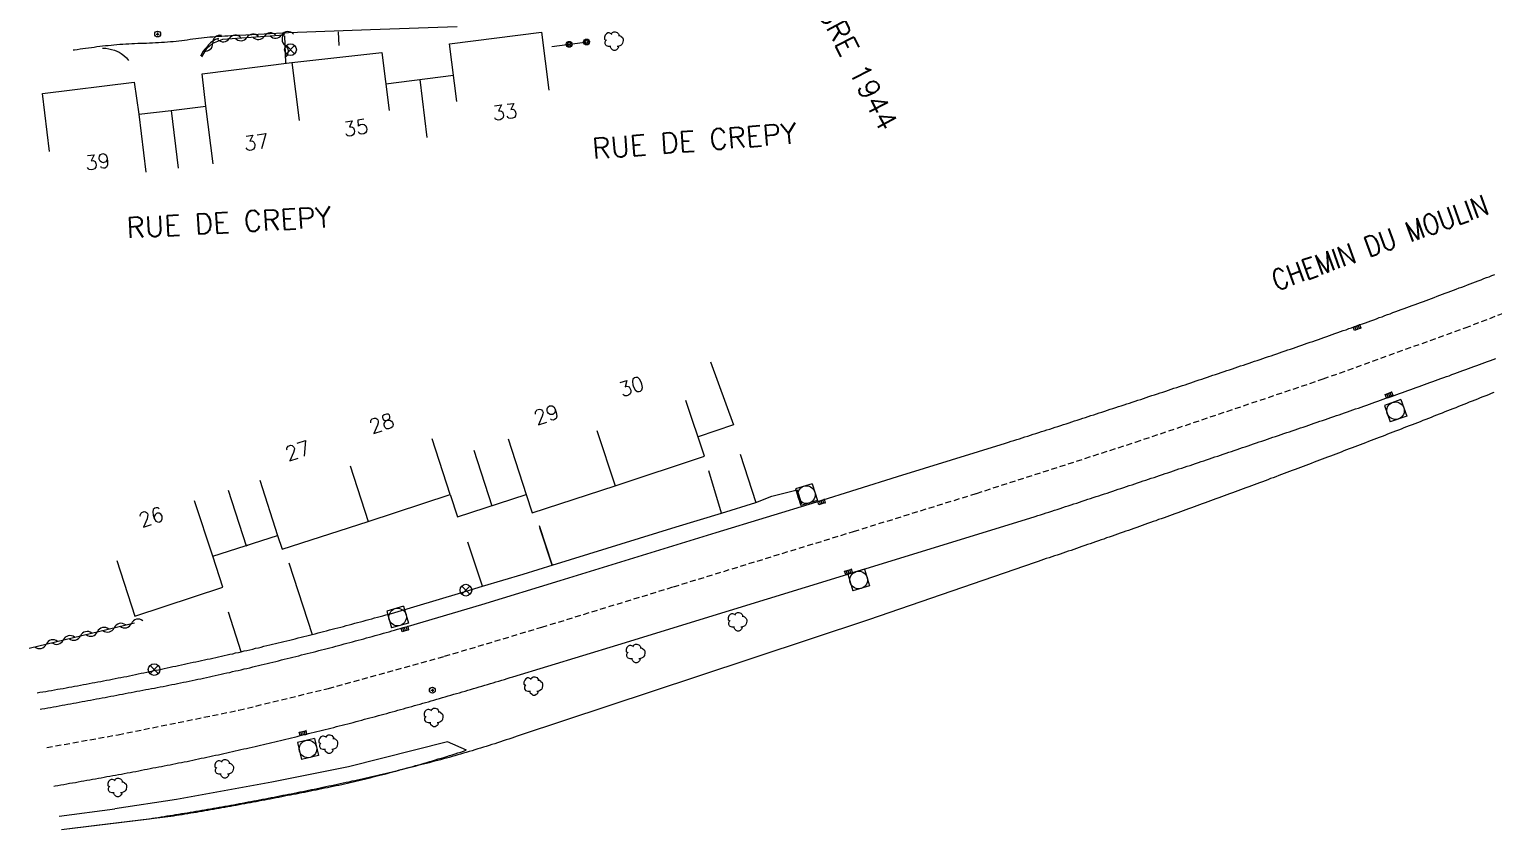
# Model space of a CAD drawing. Header units: millimetres. Extents: x 85015 to 85679, y 139485 to 139989.
# Drawn here: x 85454.9 to 85580.4, y 139591.3 to 139659.8 of the extents above; entities that cross this region are included whole.
import ezdxf
from ezdxf.enums import TextEntityAlignment as Align

# ---------------------------------------------------------------- set-up
doc = ezdxf.new("R2010")
doc.units = ezdxf.units.MM
doc.linetypes.add('DASHED', pattern=[0.75, 0.5, -0.25])
doc.layers.get('0').update_dxf_attribs({"linetype": 'CONTINUOUS'})
for name, color, linetype in [('w0001', 6, 'DASHED'), ('w0008', 7, 'CONTINUOUS'), ('w0014', 7, 'CONTINUOUS'), ('w0017', 7, 'CONTINUOUS'), ('w0100', 7, 'CONTINUOUS'), ('w0103', 1, 'CONTINUOUS'), ('w0210', 2, 'CONTINUOUS'), ('w0211', 2, 'CONTINUOUS'), ('w0212', 2, 'CONTINUOUS'), ('w0300', 7, 'CONTINUOUS'), ('w0310', 3, 'CONTINUOUS'), ('w0322', 7, 'CONTINUOUS'), ('w0330', 7, 'CONTINUOUS'), ('w0400', 7, 'CONTINUOUS'), ('w0420', 7, 'CONTINUOUS'), ('w0469', 7, 'CONTINUOUS'), ('w0856', 7, 'CONTINUOUS'), ('w0989', 7, 'CONTINUOUS'), ('w0991', 7, 'CONTINUOUS'), ('w1102', 7, 'CONTINUOUS'), ('w1336', 3, 'CONTINUOUS')]:
    doc.layers.add(name, color=color, linetype=linetype)
doc.styles.get("Standard").update_dxf_attribs({"font": 'romans.shx', "width": 0.85})

# ---------------------------------------------------------------- blocks, each defined once
blk = doc.blocks.new('T856')
for p, q in [((-0.125, 0), (0.125, 0)), ((0, 0.125), (0, -0.125))]:
    blk.add_line(p, q)
blk.add_ellipse((0, 0), major_axis=(-0.177, 0.177), ratio=1, start_param=3.9269908, end_param=10.2101761)
blk = doc.blocks.new('T400')
for p, q in [((-0.15, 0.3), (0.15, 0.3)), ((-0.15, -0.25), (-0.15, 0.3)), ((-0.15, 0.15), (0.15, 0.15)), ((-0.15, 0), (0.15, 0)), ((0.15, 0.3), (0.15, -0.25)), ((-0.15, -0.15), (0.15, -0.15)), ((-0.15, -0.25), (-0.15, -0.3)), ((-0.15, -0.3), (0.15, -0.3)), ((0.15, -0.3), (0.15, -0.25))]:
    blk.add_line(p, q)
blk = doc.blocks.new('T420')
for p, q in [((0.75, 0.75), (-0.75, 0.75)), ((-0.75, 0.75), (-0.75, -0.75)), ((0.75, 0.75), (0.75, -0.75)), ((0.75, -0.75), (-0.75, -0.75))]:
    blk.add_line(p, q)
blk.add_ellipse((0, 0), major_axis=(-0.53, 0.53), ratio=1, start_param=3.926991, end_param=10.210176)
blk = doc.blocks.new('T300')
for p, q in [((-0.8, 0.51), (-0.86, 0.34)), ((-0.86, 0.34), (-0.86, 0.17)), ((-0.86, 0.17), (-0.74, 0.06)), ((-0.69, 0.63), (-0.8, 0.51)), ((-0.8, -0.06), (-0.74, 0.06)), ((-0.74, 0.06), (-0.69, 0.11)), ((-0.57, 0.69), (-0.69, 0.63)), ((-0.46, 0.69), (-0.57, 0.69)), ((-0.29, 0.63), (-0.46, 0.69)), ((-0.29, 0.63), (-0.17, 0.74)), ((-0.23, 0.57), (-0.29, 0.63)), ((-0.17, 0.74), (-0.06, 0.8)), ((-0.06, 0.8), (0.06, 0.8)), ((0.06, 0.8), (0.23, 0.74)), ((0.23, 0.74), (0.34, 0.63)), ((0.34, 0.63), (0.4, 0.51)), ((0.46, 0.46), (0.34, 0.46)), ((0.4, 0.51), (0.4, 0.46)), ((0.57, 0.4), (0.46, 0.46)), ((0.57, 0.4), (0.69, 0.29)), ((0.69, 0.29), (0.74, 0.17)), ((0.74, 0.06), (0.69, -0.17)), ((0.74, 0.17), (0.74, 0.06)), ((-0.8, -0.17), (-0.8, -0.06)), ((-0.8, -0.23), (-0.8, -0.17)), ((-0.74, -0.34), (-0.8, -0.23)), ((-0.69, -0.4), (-0.74, -0.34)), ((-0.51, -0.46), (-0.69, -0.4)), ((-0.4, -0.46), (-0.51, -0.46)), ((-0.4, -0.46), (-0.34, -0.46)), ((-0.34, -0.46), (-0.34, -0.4)), ((-0.34, -0.51), (-0.34, -0.46)), ((-0.29, -0.63), (-0.34, -0.51)), ((-0.17, -0.74), (-0.29, -0.63)), ((-0.06, -0.8), (-0.17, -0.74)), ((0.06, -0.8), (-0.06, -0.8)), ((0.17, -0.74), (0.06, -0.8)), ((0.23, -0.69), (0.17, -0.74)), ((0.29, -0.46), (0.23, -0.46)), ((0.29, -0.63), (0.23, -0.69)), ((0.46, -0.4), (0.29, -0.46)), ((0.34, -0.51), (0.29, -0.63)), ((0.34, -0.51), (0.34, -0.46)), ((0.57, -0.34), (0.46, -0.4)), ((0.63, -0.29), (0.57, -0.34)), ((0.69, -0.17), (0.63, -0.29))]:
    blk.add_line(p, q)
blk = doc.blocks.new('T469')
at = {"color": 0, "linetype": 'Continuous', "flags": 128}
for points in [[(-0.35, 0.35), (0.35, -0.35)], [(-0.35, -0.35), (0.35, 0.35)]]:
    blk.add_lwpolyline(points, dxfattribs=at)
at = {"color": 0, "linetype": 'Continuous'}
blk.add_circle((0, 0), 0.5, dxfattribs=at)
blk = doc.blocks.new('t322o')
at = {"color": 0, "linetype": 'Continuous'}
for radius in [0.25, 0.15]:
    blk.add_circle((0, 0), radius, dxfattribs=at)
blk = doc.blocks.new('t310o')
at = {"color": 0, "linetype": 'Continuous'}
for centre, start, end in [((-0.5, 0.38), 216.8699, 323.1304), ((0.5, -0.37), 36.8699, 143.1303)]:
    blk.add_arc(centre, 0.625, start, end, dxfattribs=at)

msp = doc.modelspace()

# ---------------------------------------------------------------- linework, layer by layer
at = {"layer": 'w0001'}
msp.add_lwpolyline([(85456.44, 139598.32), (85462.55, 139599.41), (85472.89, 139601.51), (85480.56, 139603.38), (85490.51, 139606.13), (85498.83, 139608.62), (85510.12, 139612.08), (85525.55, 139616.82), (85536.08, 139620.08), (85549.7, 139624.47), (85565.77, 139629.88), (85577.94, 139634.26), (85597.02, 139641.61)], dxfattribs=at)
at = {"layer": 'w0008'}
for points in [[(85458.69, 139658.07), (85458.8, 139658.08), (85459.04, 139658.11), (85459.28, 139658.15), (85459.52, 139658.18), (85459.76, 139658.21), (85460.01, 139658.24), (85460.25, 139658.28), (85460.49, 139658.31), (85460.73, 139658.34), (85460.98, 139658.37), (85461.22, 139658.4), (85461.46, 139658.43), (85461.7, 139658.45), (85461.95, 139658.48), (85462.19, 139658.5), (85462.43, 139658.52), (85462.69, 139658.55), (85462.94, 139658.56), (85463.2, 139658.58), (85463.45, 139658.59), (85463.71, 139658.61), (85463.96, 139658.62), (85464.22, 139658.63), (85464.47, 139658.64), (85464.73, 139658.65), (85464.98, 139658.65), (85465.24, 139658.66), (85465.49, 139658.67), (85465.75, 139658.69), (85466, 139658.7), (85466.26, 139658.71), (85466.51, 139658.73), (85466.77, 139658.75), (85467.02, 139658.77), (85467.26, 139658.79), (85467.51, 139658.81), (85467.75, 139658.84), (85467.99, 139658.87), (85468.23, 139658.9), (85468.47, 139658.93), (85468.71, 139658.97), (85468.95, 139659), (85469.19, 139659.03), (85469.44, 139659.06), (85469.68, 139659.09), (85469.92, 139659.12), (85470.16, 139659.15), (85470.4, 139659.17), (85470.66, 139659.19), (85470.91, 139659.22), (85471.17, 139659.23), (85471.43, 139659.25), (85471.68, 139659.27), (85471.94, 139659.28), (85472.19, 139659.3), (85472.45, 139659.31), (85472.71, 139659.32), (85472.96, 139659.32), (85477.14, 139659.56), (85484.16, 139659.82), (85491.6, 139660.08)], [(85455.86, 139601.59), (85456.02, 139601.62), (85456.27, 139601.66), (85456.51, 139601.71), (85456.76, 139601.75), (85457, 139601.8), (85457.25, 139601.84), (85457.49, 139601.89), (85457.74, 139601.93), (85457.98, 139601.97), (85458.23, 139602.02), (85458.47, 139602.06), (85458.72, 139602.11), (85458.96, 139602.15), (85459.21, 139602.2), (85459.45, 139602.25), (85459.7, 139602.29), (85459.94, 139602.34), (85460.19, 139602.38), (85460.43, 139602.43), (85460.68, 139602.47), (85460.92, 139602.52), (85461.17, 139602.57), (85461.42, 139602.61), (85461.67, 139602.66), (85461.92, 139602.71), (85462.17, 139602.75), (85462.42, 139602.8), (85462.67, 139602.85), (85462.92, 139602.89), (85463.16, 139602.94), (85463.41, 139602.99), (85463.66, 139603.03), (85463.91, 139603.08), (85464.16, 139603.13), (85464.41, 139603.17), (85464.66, 139603.22), (85464.91, 139603.27), (85465.16, 139603.32), (85465.4, 139603.36), (85465.65, 139603.41), (85465.9, 139603.46), (85466.15, 139603.51), (85466.4, 139603.55), (85466.65, 139603.6), (85466.9, 139603.65), (85467.14, 139603.7), (85467.39, 139603.75), (85467.64, 139603.8), (85467.89, 139603.85), (85468.14, 139603.9), (85468.38, 139603.95), (85468.63, 139604), (85468.88, 139604.05), (85469.13, 139604.1), (85469.38, 139604.16), (85469.62, 139604.21), (85469.87, 139604.26), (85470.12, 139604.31), (85470.37, 139604.37), (85470.61, 139604.42), (85470.86, 139604.48), (85471.11, 139604.53), (85471.36, 139604.59), (85471.6, 139604.64), (85471.85, 139604.7), (85472.1, 139604.75), (85472.34, 139604.81), (85472.59, 139604.87), (85472.84, 139604.92), (85473.09, 139604.98), (85473.33, 139605.04), (85473.58, 139605.09), (85473.83, 139605.15), (85474.07, 139605.21), (85474.32, 139605.27), (85474.56, 139605.33), (85474.81, 139605.39), (85475.06, 139605.45), (85475.3, 139605.51), (85475.55, 139605.57), (85475.8, 139605.63), (85476.04, 139605.69), (85476.29, 139605.75), (85476.53, 139605.81), (85476.78, 139605.87), (85477.02, 139605.93), (85477.27, 139605.99), (85477.52, 139606.05), (85477.76, 139606.11), (85478.01, 139606.17), (85478.25, 139606.24), (85478.5, 139606.3), (85478.74, 139606.36), (85478.99, 139606.42), (85479.24, 139606.49), (85479.48, 139606.55), (85479.73, 139606.61), (85479.97, 139606.67), (85480.21, 139606.74), (85480.45, 139606.8), (85480.69, 139606.86), (85480.94, 139606.92), (85481.18, 139606.99), (85481.42, 139607.05), (85481.66, 139607.11), (85481.9, 139607.18), (85482.14, 139607.24), (85482.38, 139607.31), (85482.62, 139607.37), (85482.87, 139607.44), (85483.11, 139607.5), (85483.35, 139607.57), (85483.59, 139607.63), (85483.83, 139607.7), (85484.07, 139607.76), (85484.31, 139607.83), (85484.55, 139607.9), (85484.79, 139607.96), (85485.03, 139608.03), (85485.27, 139608.1), (85485.51, 139608.17), (85485.75, 139608.23), (85485.99, 139608.3), (85486.23, 139608.37), (85486.47, 139608.44), (85486.71, 139608.51), (85486.95, 139608.58), (85487.19, 139608.65), (85487.43, 139608.71), (85493.71, 139610.57), (85500.42, 139612.61), (85513.78, 139616.72), (85522.39, 139619.36), (85529.32, 139621.52), (85538.57, 139624.39), (85538.81, 139624.46), (85539.04, 139624.54), (85539.28, 139624.61), (85539.52, 139624.69), (85539.75, 139624.76), (85539.99, 139624.84), (85540.22, 139624.91), (85540.46, 139624.99), (85540.7, 139625.07), (85540.93, 139625.14), (85541.17, 139625.22), (85541.4, 139625.29), (85541.64, 139625.37), (85541.87, 139625.44), (85542.11, 139625.52), (85542.35, 139625.59), (85542.58, 139625.67), (85542.82, 139625.75), (85543.05, 139625.82), (85543.29, 139625.9), (85543.52, 139625.97), (85543.76, 139626.05), (85544, 139626.13), (85544.23, 139626.2), (85544.47, 139626.28), (85544.7, 139626.35), (85544.94, 139626.43), (85545.17, 139626.51), (85545.41, 139626.58), (85545.64, 139626.66), (85545.88, 139626.74), (85546.12, 139626.81), (85546.35, 139626.89), (85546.59, 139626.97), (85546.82, 139627.04), (85547.06, 139627.12), (85547.29, 139627.2), (85547.53, 139627.28), (85547.76, 139627.35), (85548, 139627.43), (85548.23, 139627.51), (85548.47, 139627.58), (85548.71, 139627.66), (85548.95, 139627.74), (85549.18, 139627.82), (85549.42, 139627.9), (85549.66, 139627.98), (85549.9, 139628.05), (85550.14, 139628.13), (85550.37, 139628.21), (85550.61, 139628.29), (85550.85, 139628.37), (85551.09, 139628.45), (85551.33, 139628.52), (85551.57, 139628.6), (85551.8, 139628.68), (85552.04, 139628.76), (85552.28, 139628.84), (85552.52, 139628.92), (85552.76, 139629), (85552.99, 139629.08), (85553.23, 139629.16), (85553.47, 139629.23), (85553.71, 139629.31), (85553.95, 139629.39), (85554.18, 139629.47), (85554.42, 139629.55), (85554.66, 139629.63), (85554.9, 139629.71), (85555.14, 139629.79), (85555.37, 139629.87), (85555.61, 139629.95), (85555.85, 139630.03), (85556.09, 139630.11), (85556.33, 139630.19), (85556.56, 139630.27), (85556.8, 139630.35), (85557.04, 139630.43), (85557.28, 139630.51), (85557.52, 139630.59), (85557.75, 139630.67), (85557.99, 139630.75), (85558.23, 139630.83), (85558.47, 139630.91), (85558.7, 139630.99), (85558.94, 139631.07), (85559.18, 139631.15), (85559.42, 139631.23), (85559.65, 139631.31), (85559.89, 139631.39), (85560.13, 139631.47), (85560.37, 139631.55), (85560.6, 139631.63), (85560.84, 139631.71), (85561.08, 139631.79), (85561.32, 139631.87), (85561.55, 139631.95), (85561.79, 139632.04), (85562.03, 139632.12), (85562.27, 139632.2), (85562.51, 139632.28), (85562.74, 139632.36), (85562.98, 139632.44), (85563.22, 139632.53), (85563.46, 139632.61), (85563.69, 139632.69), (85563.93, 139632.77), (85564.17, 139632.85), (85564.41, 139632.94), (85564.65, 139633.02), (85564.88, 139633.1), (85565.12, 139633.18), (85565.36, 139633.27), (85565.6, 139633.35), (85565.83, 139633.43), (85566.07, 139633.52), (85566.31, 139633.6), (85566.54, 139633.68), (85566.78, 139633.77), (85567.02, 139633.85), (85567.26, 139633.93), (85567.49, 139634.02), (85567.73, 139634.1), (85567.97, 139634.19), (85568.2, 139634.27), (85568.44, 139634.36), (85568.68, 139634.44), (85568.91, 139634.53), (85569.15, 139634.61), (85569.39, 139634.7), (85569.62, 139634.78), (85569.86, 139634.87), (85570.1, 139634.95), (85570.33, 139635.04), (85570.57, 139635.13), (85570.81, 139635.21), (85571.04, 139635.3), (85571.28, 139635.39), (85571.52, 139635.47), (85571.75, 139635.56), (85571.99, 139635.65), (85572.22, 139635.73), (85572.46, 139635.82), (85572.7, 139635.91), (85572.93, 139635.99), (85573.17, 139636.08), (85573.4, 139636.17), (85573.64, 139636.26), (85573.88, 139636.34), (85574.11, 139636.43), (85574.35, 139636.52), (85574.58, 139636.61), (85574.82, 139636.69), (85575.05, 139636.78), (85575.29, 139636.87), (85575.53, 139636.96), (85575.76, 139637.05), (85576, 139637.14), (85576.23, 139637.22), (85576.47, 139637.31), (85576.7, 139637.4), (85576.94, 139637.49), (85577.17, 139637.58), (85577.41, 139637.67), (85577.64, 139637.75), (85577.88, 139637.84), (85578.12, 139637.93), (85578.35, 139638.02), (85578.59, 139638.11), (85578.82, 139638.2), (85579.06, 139638.29), (85579.29, 139638.38), (85579.53, 139638.47), (85579.76, 139638.56), (85580, 139638.64), (85580.23, 139638.73), (85580.47, 139638.82)], [(85457.03, 139595.01), (85457.14, 139595.03), (85457.39, 139595.07), (85457.64, 139595.12), (85457.89, 139595.16), (85458.14, 139595.2), (85458.39, 139595.25), (85458.63, 139595.29), (85458.88, 139595.33), (85459.13, 139595.38), (85459.37, 139595.42), (85459.62, 139595.47), (85459.87, 139595.51), (85460.11, 139595.55), (85460.36, 139595.6), (85460.61, 139595.64), (85460.85, 139595.69), (85461.1, 139595.73), (85461.35, 139595.78), (85461.59, 139595.82), (85461.84, 139595.86), (85462.09, 139595.91), (85462.33, 139595.95), (85462.58, 139596), (85462.83, 139596.04), (85463.07, 139596.09), (85463.32, 139596.14), (85463.57, 139596.18), (85463.81, 139596.23), (85464.06, 139596.27), (85464.31, 139596.32), (85464.55, 139596.37), (85464.8, 139596.42), (85465.04, 139596.46), (85465.29, 139596.51), (85465.53, 139596.56), (85465.77, 139596.6), (85466.02, 139596.65), (85466.26, 139596.7), (85466.5, 139596.75), (85466.75, 139596.79), (85466.99, 139596.84), (85467.24, 139596.89), (85467.48, 139596.94), (85467.72, 139596.99), (85467.97, 139597.04), (85468.21, 139597.08), (85468.45, 139597.13), (85468.7, 139597.18), (85468.94, 139597.23), (85469.18, 139597.28), (85469.43, 139597.33), (85469.67, 139597.39), (85469.91, 139597.44), (85470.15, 139597.49), (85470.4, 139597.54), (85470.64, 139597.59), (85470.88, 139597.65), (85471.13, 139597.7), (85471.37, 139597.75), (85471.61, 139597.81), (85471.85, 139597.86), (85472.09, 139597.91), (85472.33, 139597.97), (85472.58, 139598.02), (85472.82, 139598.08), (85473.06, 139598.13), (85473.3, 139598.19), (85473.54, 139598.24), (85473.78, 139598.3), (85474.03, 139598.35), (85474.27, 139598.41), (85474.51, 139598.47), (85474.75, 139598.52), (85474.99, 139598.58), (85475.23, 139598.63), (85475.47, 139598.69), (85475.72, 139598.75), (85475.96, 139598.8), (85476.2, 139598.86), (85476.44, 139598.92), (85476.68, 139598.98), (85476.92, 139599.04), (85477.16, 139599.09), (85477.4, 139599.15), (85477.64, 139599.21), (85477.88, 139599.27), (85478.13, 139599.33), (85478.37, 139599.39), (85478.61, 139599.44), (85478.85, 139599.5), (85479.09, 139599.56), (85479.33, 139599.62), (85479.57, 139599.68), (85479.81, 139599.74), (85480.05, 139599.8), (85480.29, 139599.86), (85480.53, 139599.92), (85480.77, 139599.98), (85481.01, 139600.04), (85481.25, 139600.11), (85481.49, 139600.17), (85481.73, 139600.23), (85481.97, 139600.29), (85482.21, 139600.35), (85482.45, 139600.41), (85482.69, 139600.47), (85482.93, 139600.54), (85483.17, 139600.6), (85483.41, 139600.66), (85483.64, 139600.73), (85483.88, 139600.79), (85484.12, 139600.85), (85484.36, 139600.92), (85484.6, 139600.98), (85484.84, 139601.05), (85485.08, 139601.11), (85485.31, 139601.18), (85485.55, 139601.24), (85485.79, 139601.31), (85486.03, 139601.38), (85486.27, 139601.44), (85486.5, 139601.51), (85486.74, 139601.57), (85486.98, 139601.64), (85487.22, 139601.71), (85487.46, 139601.77), (85487.69, 139601.84), (85487.93, 139601.91), (85488.17, 139601.98), (85488.41, 139602.04), (85488.64, 139602.11), (85488.88, 139602.18), (85489.12, 139602.24), (85489.36, 139602.31), (85489.6, 139602.38), (85489.84, 139602.45), (85490.08, 139602.52), (85490.33, 139602.59), (85490.57, 139602.66), (85490.81, 139602.73), (85491.05, 139602.8), (85491.29, 139602.87), (85491.53, 139602.94), (85491.78, 139603.01), (85492.02, 139603.08), (85492.26, 139603.15), (85492.5, 139603.22), (85492.74, 139603.29), (85492.98, 139603.36), (85493.22, 139603.43), (85493.47, 139603.5), (85493.71, 139603.57), (85493.95, 139603.65), (85494.19, 139603.72), (85494.43, 139603.79), (85494.67, 139603.86), (85494.91, 139603.93), (85495.15, 139604), (85495.4, 139604.08), (85495.64, 139604.15), (85495.88, 139604.22), (85496.12, 139604.3), (85496.36, 139604.37), (85505.36, 139607.11), (85514.91, 139610.04), (85524.67, 139613.04), (85541.09, 139618.1), (85541.33, 139618.18), (85541.57, 139618.25), (85541.81, 139618.33), (85542.04, 139618.41), (85542.28, 139618.48), (85542.52, 139618.56), (85542.76, 139618.64), (85542.99, 139618.71), (85543.23, 139618.79), (85543.47, 139618.87), (85543.71, 139618.95), (85543.94, 139619.02), (85544.18, 139619.1), (85544.42, 139619.18), (85544.66, 139619.25), (85544.89, 139619.33), (85545.13, 139619.41), (85545.37, 139619.49), (85545.6, 139619.57), (85545.84, 139619.64), (85546.08, 139619.72), (85546.32, 139619.8), (85546.55, 139619.88), (85546.79, 139619.96), (85547.03, 139620.03), (85547.26, 139620.11), (85547.5, 139620.19), (85547.74, 139620.27), (85547.98, 139620.35), (85548.21, 139620.43), (85548.45, 139620.5), (85548.69, 139620.58), (85548.92, 139620.66), (85549.16, 139620.74), (85549.4, 139620.82), (85549.63, 139620.9), (85549.87, 139620.98), (85550.11, 139621.06), (85550.34, 139621.14), (85550.58, 139621.22), (85550.82, 139621.29), (85551.05, 139621.37), (85551.29, 139621.45), (85551.53, 139621.53), (85551.76, 139621.61), (85552, 139621.69), (85552.24, 139621.77), (85552.47, 139621.85), (85552.71, 139621.93), (85552.95, 139622.01), (85553.18, 139622.09), (85553.42, 139622.17), (85553.66, 139622.25), (85553.9, 139622.33), (85554.13, 139622.4), (85554.37, 139622.48), (85554.61, 139622.56), (85554.84, 139622.64), (85555.08, 139622.72), (85555.32, 139622.8), (85555.55, 139622.88), (85555.79, 139622.96), (85556.03, 139623.04), (85556.26, 139623.12), (85556.5, 139623.2), (85556.74, 139623.28), (85556.97, 139623.36), (85557.21, 139623.44), (85557.45, 139623.52), (85557.68, 139623.6), (85557.92, 139623.68), (85558.16, 139623.76), (85558.39, 139623.84), (85558.63, 139623.92), (85558.87, 139624), (85559.1, 139624.08), (85559.34, 139624.16), (85559.58, 139624.24), (85559.81, 139624.32), (85560.05, 139624.4), (85560.29, 139624.48), (85560.52, 139624.56), (85560.76, 139624.64), (85561, 139624.72), (85561.23, 139624.8), (85561.47, 139624.88), (85561.7, 139624.96), (85561.94, 139625.04), (85562.18, 139625.12), (85562.41, 139625.2), (85562.65, 139625.28), (85562.89, 139625.36), (85563.12, 139625.44), (85563.36, 139625.52), (85563.6, 139625.6), (85563.83, 139625.68), (85564.07, 139625.76), (85564.3, 139625.84), (85564.54, 139625.92), (85564.78, 139626.01), (85565.01, 139626.09), (85565.25, 139626.17), (85565.49, 139626.25), (85565.72, 139626.33), (85565.96, 139626.41), (85566.19, 139626.49), (85566.43, 139626.57), (85566.67, 139626.66), (85566.9, 139626.74), (85567.14, 139626.82), (85567.37, 139626.9), (85567.61, 139626.98), (85567.85, 139627.06), (85568.08, 139627.15), (85568.32, 139627.23), (85568.55, 139627.31), (85568.79, 139627.39), (85569.02, 139627.47), (85569.26, 139627.56), (85569.5, 139627.64), (85569.73, 139627.72), (85569.97, 139627.8), (85570.2, 139627.89), (85570.44, 139627.97), (85570.67, 139628.05), (85570.91, 139628.14), (85571.15, 139628.22), (85571.38, 139628.3), (85571.62, 139628.39), (85571.85, 139628.47), (85572.09, 139628.55), (85572.32, 139628.64), (85572.56, 139628.72), (85572.8, 139628.8), (85573.03, 139628.89), (85573.27, 139628.97), (85573.5, 139629.06), (85573.74, 139629.14), (85573.98, 139629.23), (85574.21, 139629.31), (85574.45, 139629.4), (85574.68, 139629.48), (85574.92, 139629.57), (85575.15, 139629.65), (85575.39, 139629.74), (85575.63, 139629.82), (85575.86, 139629.91), (85576.1, 139629.99), (85576.33, 139630.08), (85576.57, 139630.16), (85576.8, 139630.25), (85577.04, 139630.34), (85577.27, 139630.42), (85577.51, 139630.51), (85577.74, 139630.59), (85577.98, 139630.68), (85578.21, 139630.77), (85578.45, 139630.85), (85578.68, 139630.94), (85578.92, 139631.03), (85579.15, 139631.11), (85579.39, 139631.2), (85579.62, 139631.29), (85579.86, 139631.38), (85580.09, 139631.46), (85580.33, 139631.55), (85580.56, 139631.64)]]:
    msp.add_lwpolyline(points, dxfattribs=at)
at = {"layer": 'w0014'}
msp.add_lwpolyline([(85455.61, 139603), (85455.85, 139603.04), (85456.1, 139603.08), (85456.35, 139603.12), (85456.59, 139603.16), (85456.84, 139603.21), (85457.09, 139603.25), (85457.34, 139603.3), (85457.59, 139603.34), (85457.83, 139603.38), (85458.08, 139603.43), (85458.33, 139603.47), (85458.58, 139603.52), (85458.82, 139603.56), (85459.07, 139603.61), (85459.32, 139603.65), (85459.57, 139603.7), (85459.82, 139603.74), (85460.06, 139603.79), (85460.31, 139603.84), (85460.56, 139603.88), (85460.8, 139603.93), (85461.05, 139603.98), (85461.3, 139604.02), (85461.55, 139604.07), (85461.8, 139604.12), (85462.04, 139604.17), (85462.29, 139604.22), (85462.54, 139604.27), (85462.79, 139604.32), (85463.03, 139604.37), (85463.28, 139604.41), (85463.53, 139604.46), (85463.78, 139604.52), (85464.02, 139604.57), (85464.27, 139604.62), (85464.52, 139604.67), (85464.76, 139604.72), (85465.01, 139604.77), (85465.26, 139604.82), (85465.51, 139604.87), (85465.75, 139604.93), (85466, 139604.98), (85466.25, 139605.03), (85466.49, 139605.08), (85466.74, 139605.13), (85466.99, 139605.19), (85467.23, 139605.24), (85467.48, 139605.29), (85467.73, 139605.34), (85467.97, 139605.4), (85468.22, 139605.45), (85468.47, 139605.5), (85468.71, 139605.56), (85468.96, 139605.61), (85469.21, 139605.66), (85469.46, 139605.71), (85469.7, 139605.77), (85469.94, 139605.82), (85470.18, 139605.87), (85470.43, 139605.92), (85470.67, 139605.98), (85470.91, 139606.03), (85471.15, 139606.08), (85471.4, 139606.14), (85471.64, 139606.19), (85471.88, 139606.24), (85472.12, 139606.3), (85472.37, 139606.35), (85472.61, 139606.41), (85472.85, 139606.46), (85473.09, 139606.52), (85473.34, 139606.58), (85473.58, 139606.63), (85473.82, 139606.69), (85474.07, 139606.75), (85474.31, 139606.81), (85474.56, 139606.86), (85474.8, 139606.92), (85475.04, 139606.98), (85475.29, 139607.04), (85475.53, 139607.1), (85475.78, 139607.16), (85476.02, 139607.21), (85476.26, 139607.27), (85476.51, 139607.33), (85476.75, 139607.39), (85476.99, 139607.45), (85477.24, 139607.51), (85477.48, 139607.57), (85477.72, 139607.63), (85477.97, 139607.7), (85478.21, 139607.76), (85478.45, 139607.82), (85478.7, 139607.88), (85478.94, 139607.94), (85479.18, 139608), (85479.42, 139608.06), (85479.67, 139608.13), (85479.91, 139608.19), (85480.15, 139608.25), (85480.39, 139608.31), (85480.64, 139608.38), (85480.88, 139608.44), (85481.12, 139608.5), (85481.36, 139608.57), (85481.61, 139608.63), (85481.85, 139608.69), (85482.09, 139608.76), (85482.33, 139608.82), (85482.57, 139608.89), (85482.82, 139608.95), (85483.06, 139609.01), (85483.3, 139609.08), (85483.54, 139609.14), (85483.78, 139609.21), (85484.03, 139609.28), (85484.27, 139609.34), (85484.51, 139609.41), (85484.75, 139609.47), (85484.99, 139609.54), (85485.23, 139609.6), (85485.48, 139609.67), (85485.72, 139609.74), (85485.96, 139609.8), (85491.98, 139611.59), (85493.76, 139612.12), (85497.23, 139613.17), (85499.82, 139613.96), (85499.72, 139613.92), (85510.35, 139617.21), (85514.23, 139618.38), (85517.16, 139619.3), (85518.55, 139619.83), (85520.7, 139620.37), (85521.09, 139619.18)], dxfattribs=at)
at = {"layer": 'w0017'}
for points in [[(85481.38, 139659.6), (85481.46, 139658.43)], [(85471.13, 139659.04), (85470.88, 139658.95), (85470.65, 139658.81), (85470.47, 139658.66), (85470.3, 139658.49), (85470.14, 139658.31), (85469.98, 139658.13), (85469.84, 139657.94), (85469.71, 139657.74), (85469.59, 139657.53)], [(85461.22, 139658.22), (85461.48, 139658.2), (85461.74, 139658.16), (85461.99, 139658.11), (85462.23, 139658.03), (85462.43, 139657.95), (85462.62, 139657.86), (85462.8, 139657.74), (85463.03, 139657.57), (85463.25, 139657.37), (85463.44, 139657.16)], [(85515.84, 139623.43), (85517.17, 139619.3)], [(85514.23, 139618.38), (85513.14, 139622.02)], [(85498.61, 139617.32), (85499.73, 139613.93), (85498.67, 139617.14)], [(85493.76, 139612.13), (85492.51, 139615.91)], [(85477.17, 139614.14), (85479.18, 139608)], [(85473.09, 139606.52), (85472.01, 139609.91)]]:
    msp.add_lwpolyline(points, dxfattribs=at)
at = {"layer": 'w0100'}
for points in [[(85491.56, 139653.63), (85490.94, 139658.59), (85498.82, 139659.57), (85499.44, 139654.61)], [(85470.68, 139648.29), (85470.07, 139653.25), (85469.73, 139656), (85477.42, 139656.97), (85485.14, 139657.83), (85485.77, 139652.87)], [(85456.68, 139649.37), (85456.07, 139654.34), (85463.92, 139655.31), (85464.31, 139652.55), (85464.91, 139647.58)], [(85495.96, 139624.74), (85497.5, 139619.98), (85498.02, 139618.42), (85505.12, 139620.72), (85512.77, 139623.28), (85511.18, 139628.02)], [(85474.67, 139621.22), (85476.21, 139616.47), (85476.59, 139615.29), (85483.97, 139617.68), (85491, 139619.98), (85489.45, 139624.74)], [(85462.42, 139614.32), (85463.98, 139609.57), (85471.52, 139612.04), (85470.65, 139614.69), (85469.1, 139619.44)]]:
    msp.add_lwpolyline(points, dxfattribs=at)
at = {"layer": 'w0103'}
for points in [[(85485.48, 139655.15), (85491.28, 139655.91)], [(85464.31, 139652.55), (85467.09, 139652.88), (85470.07, 139653.25)], [(85513.29, 139631.34), (85515.27, 139625.95), (85512.22, 139624.92)], [(85491, 139619.98), (85491.61, 139618.07), (85497.49, 139619.98)], [(85470.65, 139614.69), (85476.21, 139616.47)], [(85473.51, 139615.6), (85473.72, 139615.68)]]:
    msp.add_lwpolyline(points, dxfattribs=at)
at = {"layer": 'w0210'}
msp.add_lwpolyline([(85492.38, 139598.08), (85490.77, 139598.79), (85482.29, 139596.66), (85475.72, 139595.34), (85467.55, 139593.87), (85462.25, 139593.06)], dxfattribs=at)
at = {"layer": 'w0211'}
msp.add_lwpolyline([(85457.49, 139592.43), (85462.25, 139593.05)], dxfattribs=at)
at = {"layer": 'w0212'}
msp.add_lwpolyline([(85457.69, 139591.29), (85460.7, 139591.66), (85467.29, 139592.47), (85467.54, 139592.51), (85467.78, 139592.55), (85468.03, 139592.59), (85468.27, 139592.63), (85468.51, 139592.67), (85468.76, 139592.71), (85469, 139592.75), (85469.25, 139592.79), (85469.49, 139592.83), (85469.74, 139592.87), (85469.98, 139592.91), (85470.22, 139592.96), (85470.47, 139593), (85470.71, 139593.04), (85470.96, 139593.08), (85471.2, 139593.13), (85471.44, 139593.17), (85471.69, 139593.21), (85471.93, 139593.26), (85472.17, 139593.3), (85472.42, 139593.34), (85472.66, 139593.39), (85472.91, 139593.43), (85473.15, 139593.48), (85473.39, 139593.52), (85473.64, 139593.57), (85473.88, 139593.61), (85474.12, 139593.66), (85474.37, 139593.7), (85474.61, 139593.75), (85474.85, 139593.79), (85475.1, 139593.84), (85475.34, 139593.89), (85475.58, 139593.93), (85475.83, 139593.98), (85476.07, 139594.03), (85476.32, 139594.07), (85476.56, 139594.12), (85476.81, 139594.17), (85477.05, 139594.22), (85477.3, 139594.26), (85477.54, 139594.31), (85477.79, 139594.36), (85478.03, 139594.41), (85478.28, 139594.45), (85478.52, 139594.5), (85478.77, 139594.55), (85479.01, 139594.6), (85479.26, 139594.65), (85479.5, 139594.7), (85479.74, 139594.75), (85479.99, 139594.8), (85480.23, 139594.85), (85480.48, 139594.9), (85480.72, 139594.95), (85480.97, 139595), (85481.21, 139595.05), (85481.45, 139595.1), (85481.7, 139595.16), (85481.94, 139595.21), (85482.19, 139595.27), (85482.43, 139595.32), (85482.67, 139595.38), (85482.91, 139595.43), (85483.16, 139595.49), (85483.4, 139595.55), (85483.64, 139595.61), (85483.89, 139595.66), (85484.13, 139595.73), (85484.38, 139595.79), (85484.62, 139595.85), (85484.86, 139595.91), (85485.11, 139595.97), (85485.35, 139596.04), (85485.6, 139596.1), (85485.84, 139596.16), (85486.08, 139596.23), (85486.33, 139596.29), (85486.57, 139596.36), (85486.81, 139596.42), (85487.06, 139596.49), (85487.3, 139596.56), (85487.54, 139596.63), (85487.79, 139596.69), (85488.03, 139596.76), (85488.27, 139596.83), (85488.51, 139596.9), (85488.76, 139596.97), (85489, 139597.04), (85489.24, 139597.11), (85489.48, 139597.18), (85489.72, 139597.25), (85489.97, 139597.33), (85490.21, 139597.4), (85490.45, 139597.47), (85490.69, 139597.55), (85490.93, 139597.62), (85491.17, 139597.7), (85491.41, 139597.77), (85491.65, 139597.85), (85491.89, 139597.92), (85492.13, 139598), (85492.37, 139598.08)], dxfattribs=at)
at = {"layer": 'w0310'}
for points in [[(85469.72, 139657.47), (85470.15, 139658.18), (85470.66, 139658.64), (85471.5, 139658.99), (85476.78, 139659.35)], [(85454.93, 139606.81), (85463.95, 139608.99)]]:
    msp.add_lwpolyline(points, dxfattribs=at)
at = {"layer": 'w0322'}
msp.add_lwpolyline([(85499.69, 139658.34), (85502.98, 139658.78)], dxfattribs=at)
at = {"layer": 'w0330'}
msp.add_lwpolyline([(85580.39, 139628.71), (85580.16, 139628.62), (85579.93, 139628.53), (85579.69, 139628.43), (85579.46, 139628.34), (85579.23, 139628.25), (85578.99, 139628.16), (85578.76, 139628.06), (85578.52, 139627.97), (85578.29, 139627.88), (85578.06, 139627.79), (85577.82, 139627.69), (85577.59, 139627.6), (85577.36, 139627.51), (85577.12, 139627.42), (85576.89, 139627.32), (85576.66, 139627.23), (85576.42, 139627.14), (85576.19, 139627.05), (85575.95, 139626.96), (85575.72, 139626.86), (85575.49, 139626.77), (85575.25, 139626.68), (85575.02, 139626.59), (85574.78, 139626.5), (85574.55, 139626.41), (85574.32, 139626.31), (85574.08, 139626.22), (85573.85, 139626.13), (85573.61, 139626.04), (85573.38, 139625.95), (85573.15, 139625.86), (85572.91, 139625.77), (85572.68, 139625.68), (85572.44, 139625.59), (85572.21, 139625.5), (85571.97, 139625.41), (85571.74, 139625.32), (85571.5, 139625.23), (85571.27, 139625.14), (85571.04, 139625.05), (85570.81, 139624.96), (85570.57, 139624.87), (85570.34, 139624.78), (85570.11, 139624.69), (85569.88, 139624.6), (85569.64, 139624.51), (85569.41, 139624.42), (85569.18, 139624.33), (85568.95, 139624.24), (85568.71, 139624.15), (85568.48, 139624.07), (85568.25, 139623.98), (85568.01, 139623.89), (85567.78, 139623.8), (85567.55, 139623.71), (85567.32, 139623.62), (85567.08, 139623.53), (85566.85, 139623.44), (85566.62, 139623.36), (85566.39, 139623.27), (85566.15, 139623.18), (85565.92, 139623.09), (85565.69, 139623), (85565.45, 139622.91), (85565.22, 139622.83), (85564.99, 139622.74), (85564.75, 139622.65), (85564.52, 139622.56), (85564.29, 139622.47), (85564.05, 139622.39), (85563.82, 139622.3), (85563.59, 139622.21), (85563.36, 139622.12), (85563.12, 139622.04), (85562.89, 139621.95), (85562.66, 139621.86), (85562.42, 139621.77), (85562.19, 139621.69), (85561.96, 139621.6), (85561.72, 139621.51), (85561.49, 139621.42), (85561.26, 139621.34), (85561.02, 139621.25), (85560.79, 139621.16), (85560.56, 139621.08), (85560.32, 139620.99), (85560.09, 139620.9), (85559.85, 139620.81), (85559.62, 139620.73), (85559.39, 139620.64), (85559.15, 139620.55), (85558.92, 139620.47), (85558.69, 139620.38), (85558.45, 139620.3), (85558.22, 139620.21), (85557.99, 139620.12), (85557.75, 139620.04), (85557.52, 139619.95), (85557.28, 139619.87), (85557.05, 139619.78), (85556.82, 139619.69), (85556.58, 139619.61), (85556.35, 139619.52), (85556.11, 139619.44), (85555.88, 139619.35), (85555.65, 139619.27), (85555.41, 139619.18), (85555.18, 139619.09), (85554.94, 139619.01), (85554.71, 139618.92), (85554.48, 139618.84), (85554.24, 139618.75), (85554.01, 139618.67), (85553.77, 139618.58), (85553.54, 139618.5), (85553.31, 139618.41), (85553.07, 139618.33), (85552.84, 139618.25), (85552.6, 139618.16), (85552.37, 139618.08), (85552.14, 139617.99), (85551.9, 139617.91), (85551.67, 139617.83), (85551.43, 139617.74), (85551.2, 139617.66), (85550.97, 139617.58), (85550.73, 139617.49), (85550.5, 139617.41), (85550.27, 139617.33), (85550.03, 139617.24), (85549.8, 139617.16), (85549.56, 139617.08), (85549.33, 139617), (85549.1, 139616.91), (85548.86, 139616.83), (85548.63, 139616.75), (85548.39, 139616.67), (85548.16, 139616.58), (85547.92, 139616.5), (85547.69, 139616.42), (85547.45, 139616.34), (85547.22, 139616.26), (85546.99, 139616.17), (85546.75, 139616.09), (85546.52, 139616.01), (85546.28, 139615.93), (85546.05, 139615.85), (85545.81, 139615.77), (85545.58, 139615.69), (85545.34, 139615.61), (85545.11, 139615.53), (85544.87, 139615.45), (85544.64, 139615.37), (85544.4, 139615.28), (85544.17, 139615.2), (85543.93, 139615.12), (85543.7, 139615.04), (85543.46, 139614.96), (85543.23, 139614.88), (85542.99, 139614.8), (85542.76, 139614.72), (85542.52, 139614.65), (85542.29, 139614.57), (85542.05, 139614.49), (85541.82, 139614.41), (85541.58, 139614.33), (85541.35, 139614.25), (85541.11, 139614.17), (85526.82, 139609.25), (85512.08, 139604.36), (85496.99, 139599.36), (85496.74, 139599.28), (85496.5, 139599.2), (85496.26, 139599.12), (85496.02, 139599.04), (85495.78, 139598.96), (85495.54, 139598.88), (85495.29, 139598.8), (85495.05, 139598.72), (85494.81, 139598.64), (85494.57, 139598.56), (85494.32, 139598.49), (85494.08, 139598.41), (85493.84, 139598.34), (85493.59, 139598.26), (85493.35, 139598.19), (85493.11, 139598.11), (85492.86, 139598.04), (85492.62, 139597.97), (85492.37, 139597.89), (85492.13, 139597.82), (85491.88, 139597.75), (85491.64, 139597.68), (85491.39, 139597.61), (85491.15, 139597.54), (85490.9, 139597.47), (85490.66, 139597.41), (85490.41, 139597.34), (85490.17, 139597.27), (85489.93, 139597.21), (85489.68, 139597.14), (85489.44, 139597.08), (85489.19, 139597.01), (85488.95, 139596.95), (85488.7, 139596.89), (85488.46, 139596.82), (85488.22, 139596.76), (85487.97, 139596.7), (85487.73, 139596.63), (85487.48, 139596.57), (85487.24, 139596.51), (85486.99, 139596.45), (85486.74, 139596.39), (85486.5, 139596.33), (85486.25, 139596.27), (85486.01, 139596.21), (85485.76, 139596.15), (85485.52, 139596.09), (85485.27, 139596.03), (85485.03, 139595.98), (85484.78, 139595.92), (85484.53, 139595.86), (85484.29, 139595.8), (85484.04, 139595.75), (85483.79, 139595.69), (85483.55, 139595.64), (85483.3, 139595.58), (85483.05, 139595.53), (85482.81, 139595.47), (85482.56, 139595.42), (85482.31, 139595.36), (85482.07, 139595.31), (85481.82, 139595.25), (85481.57, 139595.2), (85481.33, 139595.15), (85481.08, 139595.09), (85480.83, 139595.04), (85480.59, 139594.99), (85480.34, 139594.94), (85480.09, 139594.89), (85479.85, 139594.84), (85479.6, 139594.78), (85479.35, 139594.73), (85479.11, 139594.68), (85478.86, 139594.63), (85478.61, 139594.58), (85478.37, 139594.53), (85478.12, 139594.48), (85477.87, 139594.43), (85477.63, 139594.38), (85477.38, 139594.33), (85477.13, 139594.28), (85476.88, 139594.24), (85476.64, 139594.19), (85476.39, 139594.14), (85476.14, 139594.09), (85475.9, 139594.04), (85475.65, 139593.99), (85475.4, 139593.95), (85475.16, 139593.9), (85474.91, 139593.85), (85474.66, 139593.81), (85474.41, 139593.76), (85474.17, 139593.71), (85473.92, 139593.67), (85473.67, 139593.62), (85473.42, 139593.57), (85473.18, 139593.53), (85472.93, 139593.48), (85472.68, 139593.44), (85472.43, 139593.39), (85472.19, 139593.35), (85471.94, 139593.3), (85471.69, 139593.26), (85471.44, 139593.21), (85471.19, 139593.17), (85470.95, 139593.13), (85470.7, 139593.08), (85470.45, 139593.04), (85470.2, 139593), (85469.95, 139592.95), (85469.71, 139592.91), (85469.46, 139592.87), (85469.21, 139592.83), (85468.96, 139592.79), (85468.71, 139592.74), (85468.46, 139592.7), (85468.22, 139592.66), (85467.97, 139592.62), (85467.72, 139592.58), (85467.47, 139592.54), (85467.22, 139592.5), (85466.97, 139592.46), (85466.73, 139592.42), (85466.48, 139592.38), (85466.23, 139592.34), (85465.98, 139592.3), (85465.73, 139592.26), (85465.48, 139592.22), (85465.23, 139592.18), (85464.98, 139592.14), (85457.69, 139591.27)], dxfattribs=at)
at = {"layer": 'w1102'}
for points in [[(85477.42, 139656.97), (85478.05, 139652.01)], [(85488.38, 139655.53), (85489, 139650.57)], [(85467.09, 139652.88), (85467.69, 139647.92)], [(85503.54, 139625.46), (85505.12, 139620.72)], [(85493.02, 139623.78), (85494.55, 139619.02)], [(85482.43, 139622.44), (85483.97, 139617.68)], [(85471.97, 139620.36), (85473.51, 139615.6)]]:
    msp.add_lwpolyline(points, dxfattribs=at)
at = {"layer": 'w1336'}
msp.add_lwpolyline([(85476.92, 139656.96), (85476.82, 139659.28)], dxfattribs=at)

# ---------------------------------------------------------------- block references
at = {"layer": 'w0300'}
for p in [(85505.07, 139658.82), (85515.66, 139609.07), (85506.93, 139606.36), (85498.17, 139603.58), (85489.63, 139600.88), (85480.61, 139598.6), (85471.69, 139596.48), (85462.53, 139594.88)]:
    msp.add_blockref('T300', p, dxfattribs=at)
at = {"layer": 'w0310'}
for p, rotation in [((85476.56, 139659.34), 3.970984418580212), ((85470.65, 139658.63), 41.71498873329113), ((85472.07, 139659.03), 3.970984418580212), ((85473.57, 139659.13), 3.970984418580212), ((85475.07, 139659.23), 3.970984418580212), ((85459.31, 139607.87), 13.5955823826459), ((85460.77, 139608.22), 13.5955823826459), ((85462.22, 139608.57), 13.5955823826459), ((85463.68, 139608.93), 13.5955823826459), ((85456.39, 139607.16), 13.5955823826459), ((85457.85, 139607.52), 13.5955823826459)]:
    msp.add_blockref('t310o', p, dxfattribs=dict(at, rotation=rotation))
at = {"layer": 'w0322', "rotation": 7.648845707029858}
for p in [(85501.18, 139658.54), (85502.67, 139658.74)]:
    msp.add_blockref('t322o', p, dxfattribs=at)
at = {"layer": 'w0400'}
for p, rotation in [((85568.68, 139634.28), 109.7341356133799), ((85571.42, 139628.51), 109.4710529271102), ((85522.81, 139619.33), 107.2602490325807), ((85525.11, 139613.35), 107.1319710490189), ((85487.13, 139608.46), 106.071930932191), ((85478.39, 139599.55), 103.7815721084346)]:
    msp.add_blockref('T400', p, dxfattribs=dict(at, rotation=rotation))
at = {"layer": 'w0420'}
for p, rotation in [((85571.97, 139627.16), 19.47105292724919), ((85521.51, 139619.97), 17.05938214185563), ((85525.98, 139612.66), 17.13197104989205), ((85486.49, 139609.49), 16.01612468853589), ((85478.81, 139598.19), 13.7815721092444)]:
    msp.add_blockref('T420', p, dxfattribs=dict(at, rotation=rotation))
at = {"layer": 'w0469'}
for p in [(85477.31, 139658.08), (85492.33, 139611.79), (85465.63, 139604.99)]:
    msp.add_blockref('T469', p, dxfattribs=at)
at = {"layer": 'w0856'}
for p in [(85465.93, 139659.42), (85489.46, 139603.22)]:
    msp.add_blockref('T856', p, dxfattribs=at)
at = {"layer": 'w1336', "rotation": 92.57802596532022}
msp.add_blockref('t310o', (85476.86, 139658.46), dxfattribs=at)

# ---------------------------------------------------------------- texts
at = {"layer": 'w0989'}
for s, rotation, p in [('RUE DU 2 SEPTEMBRE 1944', 297.5529, (85513.05, 139681.22)), ('RUE DE CREPY', 4.3961, (85503.16, 139649.6)), ('RUE DE CREPY', 3.0688, (85463.26, 139642.83))]:
    msp.add_text(s, height=1.75, rotation=rotation, dxfattribs=at).set_placement(p, align=Align.MIDDLE_LEFT)
at = {"layer": 'w0989', "width": 0.85}
msp.add_text('CHEMIN DU MOULIN', height=1.75, rotation=19.9665, dxfattribs=at).set_placement((85561.76, 139637.4))
at = {"layer": 'w0991'}
for s, rotation, p in [('33', 7.1036, (85495.75, 139652.13)), ('35', 9.122, (85483.01, 139650.78)), ('37', 7.2109, (85474.46, 139649.54)), ('39', 7.0423, (85460.86, 139647.87)), ('30', 18.5264, (85506.72, 139628.64)), ('29', 17.9286, (85499.42, 139626.23)), ('28', 18.13, (85485.31, 139625.48)), ('27', 17.9749, (85478.12, 139623.14)), ('26', 18.1356, (85465.57, 139617.46))]:
    msp.add_text(s, height=1.25, rotation=rotation, dxfattribs=at).set_placement(p, align=Align.CENTER)

doc.saveas('drawing.dxf')
